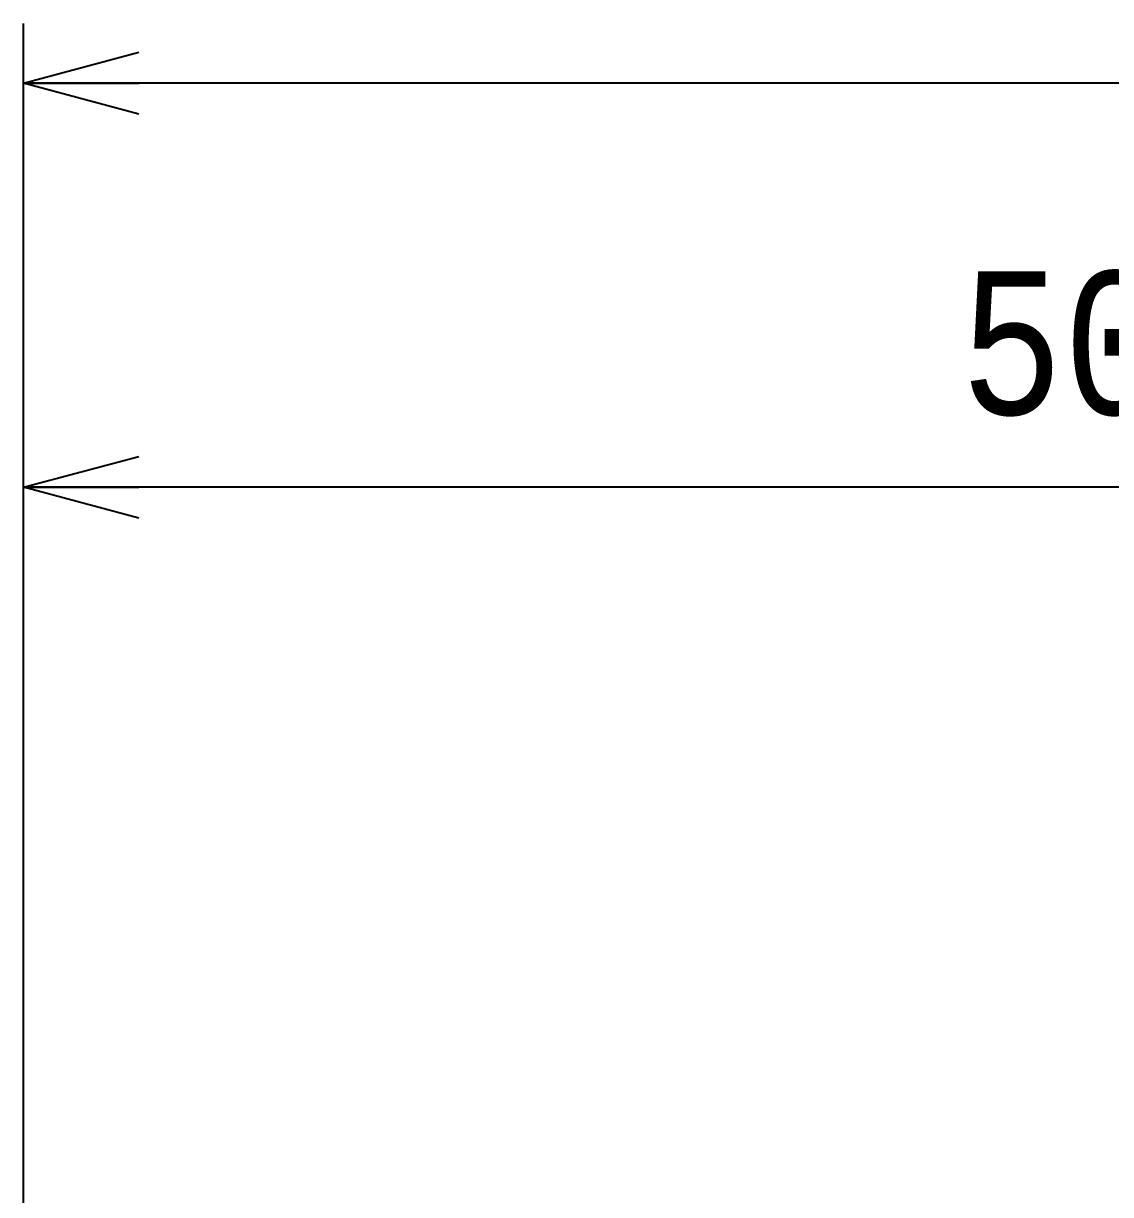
# Model space of a CAD drawing. Header units: millimetres. Extents: x 0 to 2376, y 0 to 1680.
# Drawn here: x 470.6 to 743.6, y 734.2 to 1028.4 of the extents above; entities that cross this region are included whole.
import ezdxf

# ---------------------------------------------------------------- set-up
doc = ezdxf.new("R2010")
doc.units = ezdxf.units.MM
doc.header["$LTSCALE"] = 4
doc.layers.add('SIZE', color=3, linetype='Continuous')
doc.styles.get("Standard").update_dxf_attribs({"font": 'monotxt.shx', "width": 0.83, "bigfont": 'extfont.shx'})

# ---------------------------------------------------------------- blocks, each defined once
blk = doc.blocks.new('_Open30')
at = {"color": 0, "linetype": 'ByBlock', "lineweight": -2}
for p, q in [((-1, 0.268), (0, 0)), ((0, 0), (-1, -0.268)), ((0, 0), (-1, 0))]:
    blk.add_line(p, q, dxfattribs=at)

msp = doc.modelspace()

# ---------------------------------------------------------------- linework, layer by layer
at = {"layer": 'SIZE'}
for p, q in [((470.56, 618.44), (470.56, 1028.39)), ((1081.56, 1013.39), (470.56, 1013.39)), ((948.56, 911.88), (470.56, 911.88))]:
    msp.add_line(p, q, dxfattribs=at)

# ---------------------------------------------------------------- block references
at = {"layer": 'SIZE', "xscale": 29, "yscale": 29, "zscale": 29, "rotation": 180}
for p in [(470.56, 1013.39), (470.56, 911.88)]:
    msp.add_blockref('_Open30', p, dxfattribs=at)

# ---------------------------------------------------------------- texts
at = {"layer": 'SIZE', "insert": (744.56, 947.88), "char_height": 36, "attachment_point": 5}
msp.add_mtext('507', dxfattribs=at)

doc.saveas('drawing.dxf')
